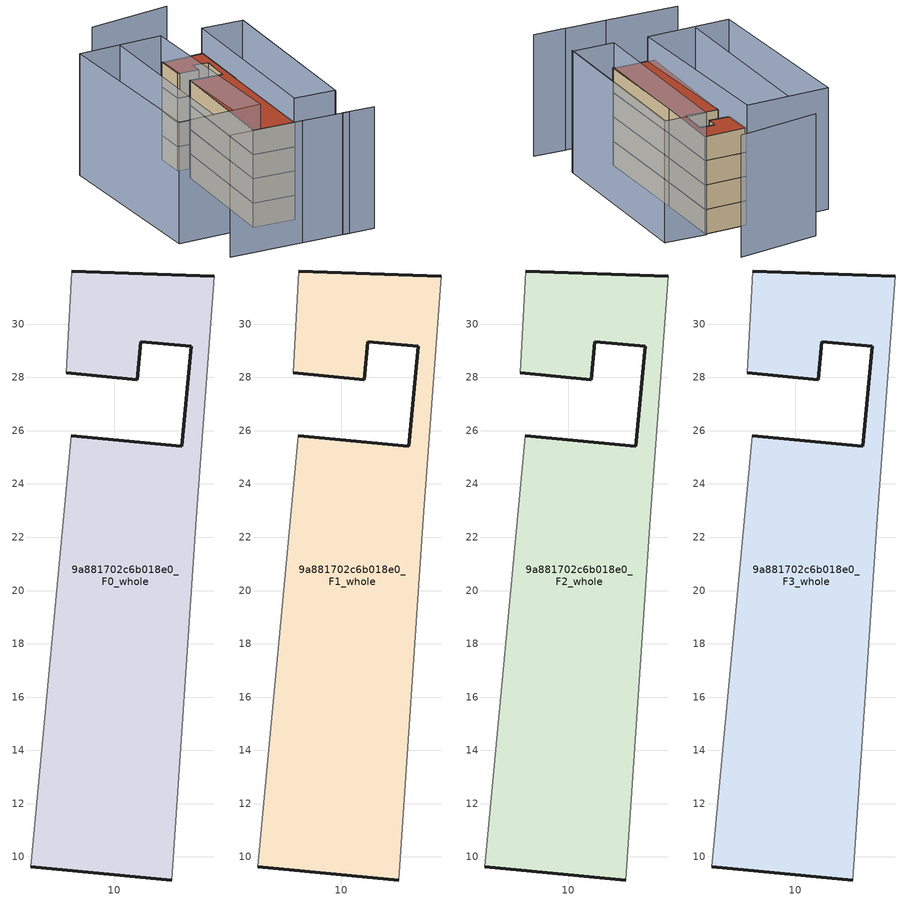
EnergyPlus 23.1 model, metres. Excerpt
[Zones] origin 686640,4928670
9a881702c6b018e0_F0_whole
 floor ground (EU_floor_Construction): 12.15,9.13 13.07,22.71 13.74,31.79 8.4,31.99 8.19,28.17 10.85,27.91 10.99,29.34 12.88,29.16 12.52,25.41 8.38,25.81 6.87,9.62 z0
 wall outside (EU_wall_Construction): 12.15,9.13 6.87,9.62 / 8.38,25.81 12.52,25.41 12.88,29.16 10.99,29.34 10.85,27.91 8.19,28.17 / 8.4,31.99 13.74,31.79 z0:3
 wall adiabatic (EU_wall_Construction): 6.87,9.62 8.38,25.81 / 8.19,28.17 8.4,31.99 / 13.74,31.79 13.07,22.71 12.15,9.13 z0:3
9a881702c6b018e0_F1_whole
 floor to 9a881702c6b018e0_F0_whole (EU_floor_Construction): 12.15,9.13 13.07,22.71 13.74,31.79 8.4,31.99 8.19,28.17 10.85,27.91 10.99,29.34 12.88,29.16 12.52,25.41 8.38,25.81 6.87,9.62 z3
 wall outside (EU_wall_Construction): 12.15,9.13 6.87,9.62 / 8.38,25.81 12.52,25.41 12.88,29.16 10.99,29.34 10.85,27.91 8.19,28.17 / 8.4,31.99 13.74,31.79 z3:6
 wall adiabatic (EU_wall_Construction): 6.87,9.62 8.38,25.81 / 8.19,28.17 8.4,31.99 / 13.74,31.79 13.07,22.71 12.15,9.13 z3:6
9a881702c6b018e0_F2_whole
 floor to 9a881702c6b018e0_F1_whole (EU_floor_Construction): 12.15,9.13 13.07,22.71 13.74,31.79 8.4,31.99 8.19,28.17 10.85,27.91 10.99,29.34 12.88,29.16 12.52,25.41 8.38,25.81 6.87,9.62 z6
 wall outside (EU_wall_Construction): 12.15,9.13 6.87,9.62 / 8.38,25.81 12.52,25.41 12.88,29.16 10.99,29.34 10.85,27.91 8.19,28.17 / 8.4,31.99 13.74,31.79 z6:9
 wall adiabatic (EU_wall_Construction): 6.87,9.62 8.38,25.81 / 8.19,28.17 8.4,31.99 / 13.74,31.79 13.07,22.71 12.15,9.13 z6:9
9a881702c6b018e0_F3_whole
 floor to 9a881702c6b018e0_F2_whole (EU_floor_Construction): 12.15,9.13 13.07,22.71 13.74,31.79 8.4,31.99 8.19,28.17 10.85,27.91 10.99,29.34 12.88,29.16 12.52,25.41 8.38,25.81 6.87,9.62 z9
 wall outside (EU_wall_Construction): 12.15,9.13 6.87,9.62 / 8.38,25.81 12.52,25.41 12.88,29.16 10.99,29.34 10.85,27.91 8.19,28.17 / 8.4,31.99 13.74,31.79 z9:12
 wall adiabatic (EU_wall_Construction): 6.87,9.62 8.38,25.81 / 8.19,28.17 8.4,31.99 / 13.74,31.79 13.07,22.71 12.15,9.13 z9:12
 roof outside (EU_roof_Construction): 13.74,31.79 13.07,22.71 12.15,9.13 6.87,9.62 8.38,25.81 12.52,25.41 12.88,29.16 10.99,29.34 10.85,27.91 8.19,28.17 8.4,31.99 z12
shading: 9.31,3 15.3,2.49 / 14.5,2.56 18.48,2.24 / 0.16,3.68 9.31,2.97 / 3.28,32.69 1.74,10.17 / 13.76,39.65 3.35,38.76 / 17.17,8.49 18.93,31.54 / 19.01,31.6 17.23,8.66 / 17.23,8.66 11.98,9.07 / 11.98,9.07 13.76,32.01 / 13.76,32.01 19.01,31.6 / -2.77,9.98 -1.92,32.95 / -1.92,32.95 8.63,32.56 / 8.63,32.56 7.79,9.59 / 7.79,9.59 -2.77,9.98 z0:15
[Building]
EU S2 Campaign: North Axis=0; Terrain=City; Solar Distribution=FullExterior
[Site:Location]
Bologna: Latitude=44.5; Longitude=11.25; Time Zone=1; Elevation=37
[SizingPeriod:WeatherFileDays]
AnnualSizingPeriod: Begin Month=1; Begin Day of Month=1; End Month=12; End Day of Month=31; Day of Week for Start Day=Monday; Use Weather File Daylight Saving Period=No; Use Weather File Rain and Snow Indicators=No
[MATERIAL]
EU_InternalMass_Material: Roughness=MediumRough; Thickness=0.1; Conductivity=1; Density=1800; Specific Heat=900; Thermal Absorptance=0.9; Solar Absorptance=0.7; Visible Absorptance=0.7
[MATERIAL:NOMASS] Roughness=MediumRough; Thermal Absorptance=0.9; Solar Absorptance=0.7; Visible Absorptance=0.7
Name | Thermal Resistance
EU_wall_NoMass | 0.937881
EU_roof_NoMass | 0.548572
EU_floor_NoMass | 0.71348
[CONSTRUCTION]
EU_wall_Construction: EU_wall_NoMass
EU_roof_Construction: EU_roof_NoMass
EU_floor_Construction: EU_floor_NoMass
EU_InternalMass_Construction: EU_InternalMass_Material
[ZONE] Type=1; Multiplier=1; Ceiling Height=autocalculate; Volume=308.769; Floor Area=autocalculate; Part of Total Floor Area=Yes
9a881702c6b018e0_F0_whole; 9a881702c6b018e0_F1_whole; 9a881702c6b018e0_F2_whole; 9a881702c6b018e0_F3_whole
[INTERNALMASS] Construction=EU_InternalMass_Construction; Surface Area=102.923
Name | Zone or ZoneList
9a881702c6b018e0_F0_whole_EU_InternalMass | 9a881702c6b018e0_F0_whole
9a881702c6b018e0_F1_whole_EU_InternalMass | 9a881702c6b018e0_F1_whole
9a881702c6b018e0_F2_whole_EU_InternalMass | 9a881702c6b018e0_F2_whole
9a881702c6b018e0_F3_whole_EU_InternalMass | 9a881702c6b018e0_F3_whole
[OTHEREQUIPMENT] Fuel Type=Electricity; Design Level Calculation Method=Watts/Area; Power per Zone Floor Area=1; Fraction Latent=0; Fraction Radiant=0; Fraction Lost=0; Carbon Dioxide Generation Rate=0; EndUse Subcategory=EU_Step8_InternalGains
Name | Zone or ZoneList or Space or SpaceList | Schedule
EU_Step8_InternalGain_9a881702c6b018e0_F0_whole_f000 | 9a881702c6b018e0_F0_whole | EU_Step8_GainSchedule_9a881702c6b018e0_F0_whole_f000
EU_Step8_InternalGain_9a881702c6b018e0_F1_whole_f000 | 9a881702c6b018e0_F1_whole | EU_Step8_GainSchedule_9a881702c6b018e0_F1_whole_f000
EU_Step8_InternalGain_9a881702c6b018e0_F2_whole_f000 | 9a881702c6b018e0_F2_whole | EU_Step8_GainSchedule_9a881702c6b018e0_F2_whole_f000
EU_Step8_InternalGain_9a881702c6b018e0_F3_whole_f000 | 9a881702c6b018e0_F3_whole | EU_Step8_GainSchedule_9a881702c6b018e0_F3_whole_f000
[ZONEVENTILATION:DESIGNFLOWRATE] Schedule=EU_AlwaysOn; Design Flow Rate Calculation Method=AirChanges/Hour; Air Changes per Hour=0.687892; Ventilation Type=Natural; Fan Pressure Rise=0; Fan Total Efficiency=1; Constant Term Coefficient=1; Temperature Term Coefficient=0; Velocity Term Coefficient=0; Velocity Squared Term Coefficient=0; Minimum Indoor Temperature=-100; Maximum Indoor Temperature=100; Delta Temperature=-100; Minimum Outdoor Temperature=-100; Maximum Outdoor Temperature=100; Maximum Wind Speed=40
Name | Zone or ZoneList or Space or SpaceList
EU_ConstantAir_9a881702c6b018e0_F0_whole | 9a881702c6b018e0_F0_whole
EU_ConstantAir_9a881702c6b018e0_F1_whole | 9a881702c6b018e0_F1_whole
EU_ConstantAir_9a881702c6b018e0_F2_whole | 9a881702c6b018e0_F2_whole
EU_ConstantAir_9a881702c6b018e0_F3_whole | 9a881702c6b018e0_F3_whole
[HVACTEMPLATE:THERMOSTAT] Constant Heating Setpoint=20; Constant Cooling Setpoint=50
EU_HeatOnly_9a881702c6b018e0_F0_whole; EU_HeatOnly_9a881702c6b018e0_F1_whole; EU_HeatOnly_9a881702c6b018e0_F2_whole; EU_HeatOnly_9a881702c6b018e0_F3_whole
[HVACTEMPLATE:ZONE:IDEALLOADSAIRSYSTEM] System Availability Schedule=EU_AlwaysOn; Maximum Heating Supply Air Temperature=50; Minimum Cooling Supply Air Temperature=13; Maximum Heating Supply Air Humidity Ratio=0.0156; Minimum Cooling Supply Air Humidity Ratio=0.0077; Heating Limit=NoLimit; Cooling Limit=NoLimit; Heating Availability Schedule=EU_AlwaysOn; Cooling Availability Schedule=EU_CoolingOff; Dehumidification Control Type=ConstantSensibleHeatRatio; Cooling Sensible Heat Ratio=0.7; Dehumidification Setpoint=60; Humidification Control Type=None; Humidification Setpoint=30; Outdoor Air Method=None; Outdoor Air Flow Rate per Person=0.00944; Outdoor Air Flow Rate per Zone Floor Area=0; Outdoor Air Flow Rate per Zone=0; Demand Controlled Ventilation Type=None; Outdoor Air Economizer Type=NoEconomizer; Heat Recovery Type=None; Sensible Heat Recovery Effectiveness=0.7; Latent Heat Recovery Effectiveness=0.65
Name | Template Thermostat
9a881702c6b018e0_F0_whole | EU_HeatOnly_9a881702c6b018e0_F0_whole
9a881702c6b018e0_F1_whole | EU_HeatOnly_9a881702c6b018e0_F1_whole
9a881702c6b018e0_F2_whole | EU_HeatOnly_9a881702c6b018e0_F2_whole
9a881702c6b018e0_F3_whole | EU_HeatOnly_9a881702c6b018e0_F3_whole
[SIZING:ZONE] Zone Cooling Design Supply Air Temperature Input Method=SupplyAirTemperature; Zone Cooling Design Supply Air Temperature=13; Zone Heating Design Supply Air Temperature Input Method=SupplyAirTemperature; Zone Heating Design Supply Air Temperature=50; Zone Cooling Design Supply Air Humidity Ratio=0.008; Zone Heating Design Supply Air Humidity Ratio=0.008; Cooling Design Air Flow Method=DesignDay; Cooling Design Air Flow Rate=0; Cooling Minimum Air Flow per Zone Floor Area=0.000762; Cooling Minimum Air Flow=0; Cooling Minimum Air Flow Fraction=0.2; Heating Design Air Flow Method=DesignDay; Heating Design Air Flow Rate=0; Heating Maximum Air Flow per Zone Floor Area=0.002032; Heating Maximum Air Flow=0.141576; Heating Maximum Air Flow Fraction=0.3; Account for Dedicated Outdoor Air System=No; Dedicated Outdoor Air System Control Strategy=NeutralSupplyAir; Dedicated Outdoor Air Low Setpoint Temperature for Design=autosize; Dedicated Outdoor Air High Setpoint Temperature for Design=autosize; Zone Load Sizing Method=Sensible Load Only No Latent Load; Zone Latent Cooling Design Supply Air Humidity Ratio Input Method=HumidityRatioDifference; Zone Cooling Design Supply Air Humidity Ratio Difference=0.005; Zone Latent Heating Design Supply Air Humidity Ratio Input Method=HumidityRatioDifference; Zone Humidification Design Supply Air Humidity Ratio Difference=0.005
9a881702c6b018e0_F0_whole; 9a881702c6b018e0_F1_whole; 9a881702c6b018e0_F2_whole; 9a881702c6b018e0_F3_whole
[SCHEDULE:CONSTANT]
Name | Hourly Value
EU_AlwaysOn | 1
EU_CoolingOff | 0
[SCHEDULE:FILE] Column Number=1; Rows to Skip at Top=0; Number of Hours of Data=8760; Column Separator=Comma; Interpolate to Timestep=No; Minutes per Item=60; Adjust Schedule for Daylight Savings=Yes
Name | File
EU_Step8_GainSchedule_9a881702c6b018e0_F0_whole_f000 | ../../schedules/9a881702c6b018e0/9a881702c6b018e0_F0_whole_f000_gain.csv
EU_Step8_GainSchedule_9a881702c6b018e0_F1_whole_f000 | ../../schedules/9a881702c6b018e0/9a881702c6b018e0_F1_whole_f000_gain.csv
EU_Step8_GainSchedule_9a881702c6b018e0_F2_whole_f000 | ../../schedules/9a881702c6b018e0/9a881702c6b018e0_F2_whole_f000_gain.csv
EU_Step8_GainSchedule_9a881702c6b018e0_F3_whole_f000 | ../../schedules/9a881702c6b018e0/9a881702c6b018e0_F3_whole_f000_gain.csv
